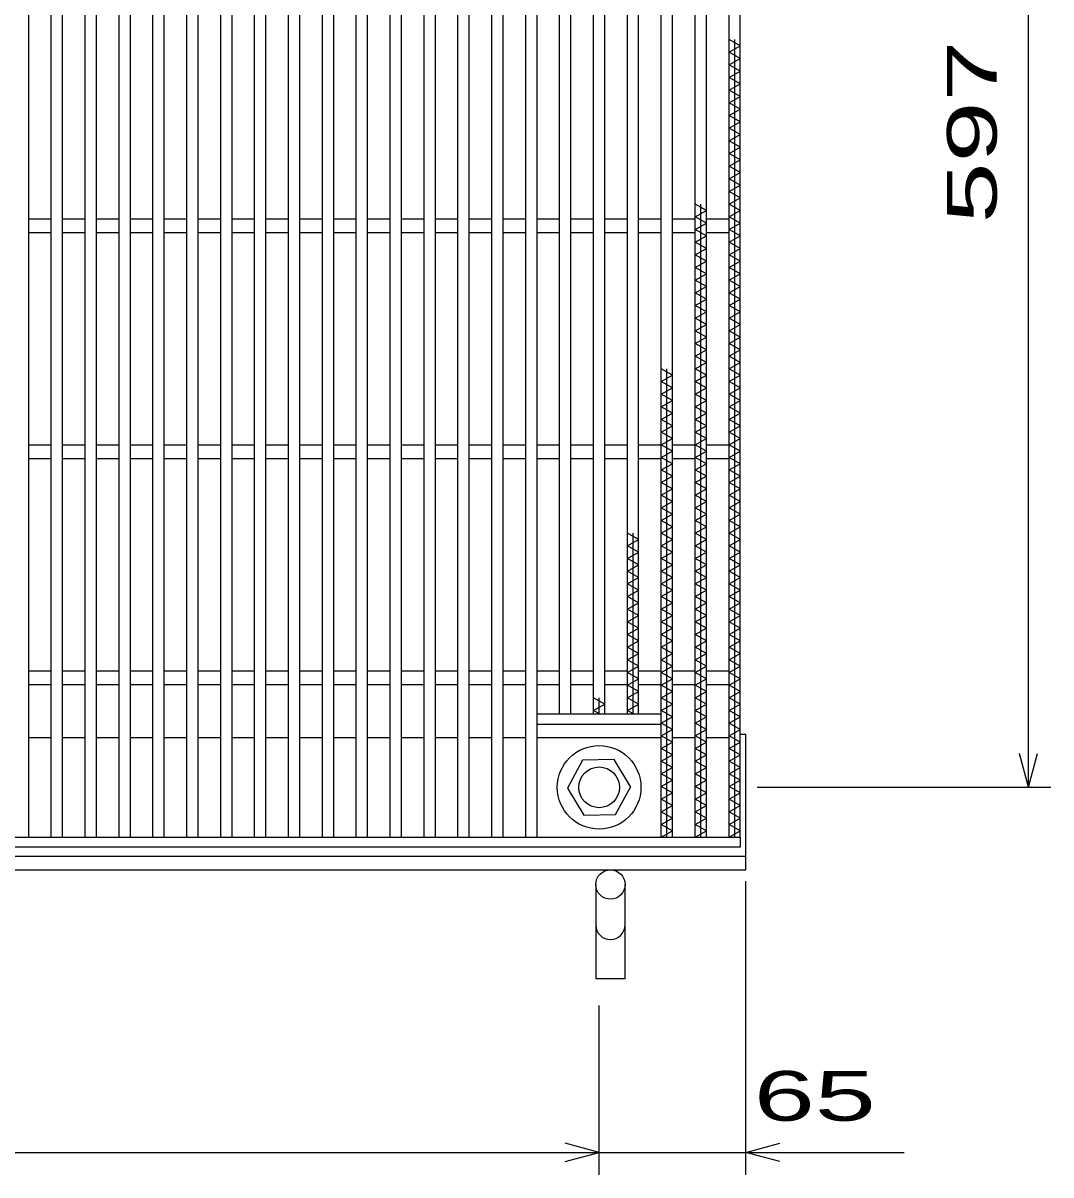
# Model space of a CAD drawing. Units: millimetres, scale not verified. Extents: x -1820 to 1731, y -1282 to 1054.
# Drawn here: x -670 to -216, y -321 to 189 of the extents above; entities that cross this region are included whole.
import ezdxf
from ezdxf.enums import TextEntityAlignment as Align

# ---------------------------------------------------------------- set-up
doc = ezdxf.new("R2010")
doc.units = ezdxf.units.MM
doc.header["$LTSCALE"] = 10
for name, color, linetype, lineweight in [('16', 3, 'Continuous', 25), ('19', 6, 'Continuous', 25), ('22', 4, 'Continuous', 25)]:
    doc.layers.add(name, color=color, linetype=linetype, lineweight=lineweight)
doc.styles.add('ベクトル', font='')
doc.styles.get('ベクトル').set_extended_font_data('ベクトル')

msp = doc.modelspace()

# ---------------------------------------------------------------- linework, layer by layer
at = {"layer": '16'}
for p, q in [((-668, -171.5), (-668, 469.5)), ((-658, -171.5), (-658, 469.5)), ((-653, -171.5), (-653, 469.5)), ((-643, -171.5), (-643, 469.5)), ((-638, -171.5), (-638, 469.5)), ((-628, -171.5), (-628, 469.5)), ((-623, -171.5), (-623, 469.5)), ((-613, -171.5), (-613, 469.5)), ((-608, -171.5), (-608, 469.5)), ((-598, -171.5), (-598, 469.5)), ((-593, -171.5), (-593, 469.5)), ((-583, -171.5), (-583, 469.5)), ((-578, -171.5), (-578, 469.5)), ((-568, -171.5), (-568, 469.5)), ((-563, -171.5), (-563, 469.5)), ((-553, -171.5), (-553, 469.5)), ((-548, -171.5), (-548, 469.5)), ((-538, -171.5), (-538, 469.5)), ((-533, -171.5), (-533, 469.5)), ((-523, -171.5), (-523, 469.5)), ((-518, -171.5), (-518, 469.5)), ((-508, -171.5), (-508, 469.5)), ((-503, -171.5), (-503, 469.5)), ((-493, -171.5), (-493, 469.5)), ((-488, -171.5), (-488, 469.5)), ((-478, -171.5), (-478, 469.5)), ((-473, -171.5), (-473, 469.5)), ((-463, -171.5), (-463, 469.5)), ((-458, -171.5), (-458, 469.5)), ((-448, -171.5), (-448, 469.5)), ((-443, -171.5), (-443, 469.5)), ((-388, -171.5), (-388, 469.5)), ((-383, -171.5), (-383, 469.5)), ((-373, -171.5), (-373, 469.5)), ((-368, -171.5), (-368, 469.5)), ((-358, -171.5), (-358, 469.5)), ((-353, -171.5), (-353, 469.5)), ((-433, -117), (-433, 415)), ((-428, -117), (-428, 415)), ((-418, -117), (-418, 415)), ((-413, -117), (-413, 415)), ((-403, -117), (-403, 415)), ((-398, -117), (-398, 415)), ((-353, 178.5), (-358, 181.3)), ((-358, 175.7), (-353, 178.5)), ((-355.5, -171.5), (-355.5, 181.3)), ((-353, 172.9), (-358, 175.7)), ((-358, 170.1), (-353, 172.9)), ((-353, 167.3), (-358, 170.1)), ((-358, 164.5), (-353, 167.3)), ((-353, 161.7), (-358, 164.5)), ((-358, 158.9), (-353, 161.7)), ((-353, 156.1), (-358, 158.9)), ((-358, 153.3), (-353, 156.1)), ((-353, 150.5), (-358, 153.3)), ((-358, 147.7), (-353, 150.5)), ((-353, 144.9), (-358, 147.7)), ((-358, 142.1), (-353, 144.9)), ((-353, 139.3), (-358, 142.1)), ((-358, 136.5), (-353, 139.3)), ((-353, 133.7), (-358, 136.5)), ((-358, 130.9), (-353, 133.7)), ((-353, 128.1), (-358, 130.9)), ((-358, 125.3), (-353, 128.1)), ((-353, 122.5), (-358, 125.3)), ((-358, 119.7), (-353, 122.5)), ((-353, 116.9), (-358, 119.7)), ((-358, 114.1), (-353, 116.9)), ((-353, 111.3), (-358, 114.1)), ((-368, 105.7), (-373, 108.5)), ((-370.5, -171.5), (-370.5, 108.5)), ((-358, 108.5), (-353, 111.3)), ((-353, 105.7), (-358, 108.5)), ((-668, 102), (-658, 102)), ((-653, 102), (-643, 102)), ((-638, 102), (-628, 102)), ((-623, 102), (-613, 102)), ((-608, 102), (-598, 102)), ((-593, 102), (-583, 102)), ((-578, 102), (-568, 102)), ((-563, 102), (-553, 102)), ((-548, 102), (-538, 102)), ((-533, 102), (-523, 102)), ((-518, 102), (-508, 102)), ((-503, 102), (-493, 102)), ((-488, 102), (-478, 102)), ((-473, 102), (-463, 102)), ((-458, 102), (-448, 102)), ((-443, 102), (-433, 102)), ((-428, 102), (-418, 102)), ((-413, 102), (-403, 102)), ((-398, 102), (-388, 102)), ((-383, 102), (-373, 102)), ((-373, 102.9), (-368, 105.7)), ((-368, 100.1), (-373, 102.9)), ((-368, 102), (-358, 102)), ((-358, 102.9), (-353, 105.7)), ((-353, 100.1), (-358, 102.9)), ((-373, 97.3), (-368, 100.1)), ((-368, 94.5), (-373, 97.3)), ((-358, 97.3), (-353, 100.1)), ((-353, 94.5), (-358, 97.3)), ((-668, 96), (-658, 96)), ((-653, 96), (-643, 96)), ((-638, 96), (-628, 96)), ((-623, 96), (-613, 96)), ((-608, 96), (-598, 96)), ((-593, 96), (-583, 96)), ((-578, 96), (-568, 96)), ((-563, 96), (-553, 96)), ((-548, 96), (-538, 96)), ((-533, 96), (-523, 96)), ((-518, 96), (-508, 96)), ((-503, 96), (-493, 96)), ((-488, 96), (-478, 96)), ((-473, 96), (-463, 96)), ((-458, 96), (-448, 96)), ((-443, 96), (-433, 96)), ((-428, 96), (-418, 96)), ((-413, 96), (-403, 96)), ((-398, 96), (-388, 96)), ((-383, 96), (-373, 96)), ((-373, 91.7), (-368, 94.5)), ((-368, 96), (-358, 96)), ((-358, 91.7), (-353, 94.5)), ((-368, 88.9), (-373, 91.7)), ((-373, 86.1), (-368, 88.9)), ((-353, 88.9), (-358, 91.7)), ((-358, 86.1), (-353, 88.9)), ((-368, 83.3), (-373, 86.1)), ((-373, 80.5), (-368, 83.3)), ((-353, 83.3), (-358, 86.1)), ((-358, 80.5), (-353, 83.3)), ((-368, 77.7), (-373, 80.5)), ((-373, 74.9), (-368, 77.7)), ((-353, 77.7), (-358, 80.5)), ((-358, 74.9), (-353, 77.7)), ((-368, 72.1), (-373, 74.9)), ((-373, 69.3), (-368, 72.1)), ((-353, 72.1), (-358, 74.9)), ((-358, 69.3), (-353, 72.1)), ((-368, 66.5), (-373, 69.3)), ((-373, 63.7), (-368, 66.5)), ((-353, 66.5), (-358, 69.3)), ((-358, 63.7), (-353, 66.5)), ((-368, 60.9), (-373, 63.7)), ((-353, 60.9), (-358, 63.7)), ((-373, 58.1), (-368, 60.9)), ((-368, 55.3), (-373, 58.1)), ((-358, 58.1), (-353, 60.9)), ((-353, 55.3), (-358, 58.1)), ((-373, 52.5), (-368, 55.3)), ((-368, 49.7), (-373, 52.5)), ((-358, 52.5), (-353, 55.3)), ((-353, 49.7), (-358, 52.5)), ((-373, 46.9), (-368, 49.7)), ((-368, 44.1), (-373, 46.9)), ((-358, 46.9), (-353, 49.7)), ((-353, 44.1), (-358, 46.9)), ((-373, 41.3), (-368, 44.1)), ((-368, 38.5), (-373, 41.3)), ((-358, 41.3), (-353, 44.1)), ((-353, 38.5), (-358, 41.3)), ((-383, 32.9), (-388, 35.7)), ((-385.5, -171.5), (-385.5, 35.7)), ((-373, 35.7), (-368, 38.5)), ((-368, 32.9), (-373, 35.7)), ((-358, 35.7), (-353, 38.5)), ((-353, 32.9), (-358, 35.7)), ((-388, 30.1), (-383, 32.9)), ((-373, 30.1), (-368, 32.9)), ((-358, 30.1), (-353, 32.9)), ((-383, 27.3), (-388, 30.1)), ((-388, 24.5), (-383, 27.3)), ((-368, 27.3), (-373, 30.1)), ((-373, 24.5), (-368, 27.3)), ((-353, 27.3), (-358, 30.1)), ((-358, 24.5), (-353, 27.3)), ((-383, 21.7), (-388, 24.5)), ((-388, 18.9), (-383, 21.7)), ((-368, 21.7), (-373, 24.5)), ((-373, 18.9), (-368, 21.7)), ((-353, 21.7), (-358, 24.5)), ((-358, 18.9), (-353, 21.7)), ((-383, 16.1), (-388, 18.9)), ((-388, 13.3), (-383, 16.1)), ((-368, 16.1), (-373, 18.9)), ((-373, 13.3), (-368, 16.1)), ((-353, 16.1), (-358, 18.9)), ((-358, 13.3), (-353, 16.1)), ((-383, 10.5), (-388, 13.3)), ((-388, 7.7), (-383, 10.5)), ((-368, 10.5), (-373, 13.3)), ((-373, 7.7), (-368, 10.5)), ((-353, 10.5), (-358, 13.3)), ((-358, 7.7), (-353, 10.5)), ((-383, 4.9), (-388, 7.7)), ((-368, 4.9), (-373, 7.7)), ((-353, 4.9), (-358, 7.7)), ((-668, 2), (-658, 2)), ((-653, 2), (-643, 2)), ((-638, 2), (-628, 2)), ((-623, 2), (-613, 2)), ((-608, 2), (-598, 2)), ((-593, 2), (-583, 2)), ((-578, 2), (-568, 2)), ((-563, 2), (-553, 2)), ((-548, 2), (-538, 2)), ((-533, 2), (-523, 2)), ((-518, 2), (-508, 2)), ((-503, 2), (-493, 2)), ((-488, 2), (-478, 2)), ((-473, 2), (-463, 2)), ((-458, 2), (-448, 2)), ((-443, 2), (-433, 2)), ((-428, 2), (-418, 2)), ((-413, 2), (-403, 2)), ((-398, 2), (-388, 2)), ((-388, 2.1), (-383, 4.9)), ((-383, -0.7), (-388, 2.1)), ((-383, 2), (-373, 2)), ((-373, 2.1), (-368, 4.9)), ((-368, -0.7), (-373, 2.1)), ((-368, 2), (-358, 2)), ((-358, 2.1), (-353, 4.9)), ((-353, -0.7), (-358, 2.1)), ((-668, -4), (-658, -4)), ((-653, -4), (-643, -4)), ((-638, -4), (-628, -4)), ((-623, -4), (-613, -4)), ((-608, -4), (-598, -4)), ((-593, -4), (-583, -4)), ((-578, -4), (-568, -4)), ((-563, -4), (-553, -4)), ((-548, -4), (-538, -4)), ((-533, -4), (-523, -4)), ((-518, -4), (-508, -4)), ((-503, -4), (-493, -4)), ((-488, -4), (-478, -4)), ((-473, -4), (-463, -4)), ((-458, -4), (-448, -4)), ((-443, -4), (-433, -4)), ((-428, -4), (-418, -4)), ((-413, -4), (-403, -4)), ((-398, -4), (-388, -4)), ((-388, -3.5), (-383, -0.7)), ((-383, -6.3), (-388, -3.5)), ((-383, -4), (-373, -4)), ((-373, -3.5), (-368, -0.7)), ((-368, -6.3), (-373, -3.5)), ((-368, -4), (-358, -4)), ((-358, -3.5), (-353, -0.7)), ((-353, -6.3), (-358, -3.5)), ((-388, -9.1), (-383, -6.3)), ((-383, -11.9), (-388, -9.1)), ((-373, -9.1), (-368, -6.3)), ((-368, -11.9), (-373, -9.1)), ((-358, -9.1), (-353, -6.3)), ((-353, -11.9), (-358, -9.1)), ((-388, -14.7), (-383, -11.9)), ((-383, -17.5), (-388, -14.7)), ((-373, -14.7), (-368, -11.9)), ((-368, -17.5), (-373, -14.7)), ((-358, -14.7), (-353, -11.9)), ((-353, -17.5), (-358, -14.7)), ((-388, -20.3), (-383, -17.5)), ((-383, -23.1), (-388, -20.3)), ((-373, -20.3), (-368, -17.5)), ((-368, -23.1), (-373, -20.3)), ((-358, -20.3), (-353, -17.5)), ((-353, -23.1), (-358, -20.3)), ((-388, -25.9), (-383, -23.1)), ((-373, -25.9), (-368, -23.1)), ((-358, -25.9), (-353, -23.1)), ((-383, -28.7), (-388, -25.9)), ((-388, -31.5), (-383, -28.7)), ((-368, -28.7), (-373, -25.9)), ((-373, -31.5), (-368, -28.7)), ((-353, -28.7), (-358, -25.9)), ((-358, -31.5), (-353, -28.7)), ((-383, -34.3), (-388, -31.5)), ((-388, -37.1), (-383, -34.3)), ((-368, -34.3), (-373, -31.5)), ((-373, -37.1), (-368, -34.3)), ((-353, -34.3), (-358, -31.5)), ((-358, -37.1), (-353, -34.3)), ((-398, -39.9), (-403, -37.1)), ((-403, -42.7), (-398, -39.9)), ((-400.5, -117), (-400.5, -37.1)), ((-383, -39.9), (-388, -37.1)), ((-388, -42.7), (-383, -39.9)), ((-368, -39.9), (-373, -37.1)), ((-373, -42.7), (-368, -39.9)), ((-353, -39.9), (-358, -37.1)), ((-358, -42.7), (-353, -39.9)), ((-398, -45.5), (-403, -42.7)), ((-403, -48.3), (-398, -45.5)), ((-383, -45.5), (-388, -42.7)), ((-388, -48.3), (-383, -45.5)), ((-368, -45.5), (-373, -42.7)), ((-373, -48.3), (-368, -45.5)), ((-353, -45.5), (-358, -42.7)), ((-358, -48.3), (-353, -45.5)), ((-398, -51.1), (-403, -48.3)), ((-383, -51.1), (-388, -48.3)), ((-368, -51.1), (-373, -48.3)), ((-353, -51.1), (-358, -48.3)), ((-403, -53.9), (-398, -51.1)), ((-398, -56.7), (-403, -53.9)), ((-388, -53.9), (-383, -51.1)), ((-383, -56.7), (-388, -53.9)), ((-373, -53.9), (-368, -51.1)), ((-368, -56.7), (-373, -53.9)), ((-358, -53.9), (-353, -51.1)), ((-353, -56.7), (-358, -53.9)), ((-403, -59.5), (-398, -56.7)), ((-398, -62.3), (-403, -59.5)), ((-388, -59.5), (-383, -56.7)), ((-383, -62.3), (-388, -59.5)), ((-373, -59.5), (-368, -56.7)), ((-368, -62.3), (-373, -59.5)), ((-358, -59.5), (-353, -56.7)), ((-353, -62.3), (-358, -59.5)), ((-403, -65.1), (-398, -62.3)), ((-398, -67.9), (-403, -65.1)), ((-388, -65.1), (-383, -62.3)), ((-383, -67.9), (-388, -65.1)), ((-373, -65.1), (-368, -62.3)), ((-368, -67.9), (-373, -65.1)), ((-358, -65.1), (-353, -62.3)), ((-353, -67.9), (-358, -65.1)), ((-403, -70.7), (-398, -67.9)), ((-398, -73.5), (-403, -70.7)), ((-388, -70.7), (-383, -67.9)), ((-383, -73.5), (-388, -70.7)), ((-373, -70.7), (-368, -67.9)), ((-368, -73.5), (-373, -70.7)), ((-358, -70.7), (-353, -67.9)), ((-353, -73.5), (-358, -70.7)), ((-403, -76.3), (-398, -73.5)), ((-398, -79.1), (-403, -76.3)), ((-388, -76.3), (-383, -73.5)), ((-383, -79.1), (-388, -76.3)), ((-373, -76.3), (-368, -73.5)), ((-368, -79.1), (-373, -76.3)), ((-358, -76.3), (-353, -73.5)), ((-353, -79.1), (-358, -76.3)), ((-403, -81.9), (-398, -79.1)), ((-388, -81.9), (-383, -79.1)), ((-373, -81.9), (-368, -79.1)), ((-358, -81.9), (-353, -79.1)), ((-398, -84.7), (-403, -81.9)), ((-403, -87.5), (-398, -84.7)), ((-383, -84.7), (-388, -81.9)), ((-388, -87.5), (-383, -84.7)), ((-368, -84.7), (-373, -81.9)), ((-373, -87.5), (-368, -84.7)), ((-353, -84.7), (-358, -81.9)), ((-358, -87.5), (-353, -84.7)), ((-398, -90.3), (-403, -87.5)), ((-403, -93.1), (-398, -90.3)), ((-383, -90.3), (-388, -87.5)), ((-388, -93.1), (-383, -90.3)), ((-368, -90.3), (-373, -87.5)), ((-373, -93.1), (-368, -90.3)), ((-353, -90.3), (-358, -87.5)), ((-358, -93.1), (-353, -90.3)), ((-398, -95.9), (-403, -93.1)), ((-403, -98.7), (-398, -95.9)), ((-383, -95.9), (-388, -93.1)), ((-388, -98.7), (-383, -95.9)), ((-368, -95.9), (-373, -93.1)), ((-373, -98.7), (-368, -95.9)), ((-353, -95.9), (-358, -93.1)), ((-358, -98.7), (-353, -95.9)), ((-668, -98), (-658, -98)), ((-653, -98), (-643, -98)), ((-638, -98), (-628, -98)), ((-623, -98), (-613, -98)), ((-608, -98), (-598, -98)), ((-593, -98), (-583, -98)), ((-578, -98), (-568, -98)), ((-563, -98), (-553, -98)), ((-548, -98), (-538, -98)), ((-533, -98), (-523, -98)), ((-518, -98), (-508, -98)), ((-503, -98), (-493, -98)), ((-488, -98), (-478, -98)), ((-473, -98), (-463, -98)), ((-458, -98), (-448, -98)), ((-443, -98), (-433, -98)), ((-428, -98), (-418, -98)), ((-413, -98), (-403, -98)), ((-398, -101.5), (-403, -98.7)), ((-403, -104.3), (-398, -101.5)), ((-398, -98), (-388, -98)), ((-383, -101.5), (-388, -98.7)), ((-388, -104.3), (-383, -101.5)), ((-383, -98), (-373, -98)), ((-368, -101.5), (-373, -98.7)), ((-373, -104.3), (-368, -101.5)), ((-368, -98), (-358, -98)), ((-353, -101.5), (-358, -98.7)), ((-358, -104.3), (-353, -101.5)), ((-668, -104), (-658, -104)), ((-653, -104), (-643, -104)), ((-638, -104), (-628, -104)), ((-623, -104), (-613, -104)), ((-608, -104), (-598, -104)), ((-593, -104), (-583, -104)), ((-578, -104), (-568, -104)), ((-563, -104), (-553, -104)), ((-548, -104), (-538, -104)), ((-533, -104), (-523, -104)), ((-518, -104), (-508, -104)), ((-503, -104), (-493, -104)), ((-488, -104), (-478, -104)), ((-473, -104), (-463, -104)), ((-458, -104), (-448, -104)), ((-443, -104), (-433, -104)), ((-428, -104), (-418, -104)), ((-413, -104), (-403, -104)), ((-398, -107.1), (-403, -104.3)), ((-398, -104), (-388, -104)), ((-383, -107.1), (-388, -104.3)), ((-383, -104), (-373, -104)), ((-368, -107.1), (-373, -104.3)), ((-368, -104), (-358, -104)), ((-353, -107.1), (-358, -104.3)), ((-413, -112.7), (-418, -109.9)), ((-415.5, -117), (-415.5, -109.9)), ((-403, -109.9), (-398, -107.1)), ((-398, -112.7), (-403, -109.9)), ((-388, -109.9), (-383, -107.1)), ((-383, -112.7), (-388, -109.9)), ((-373, -109.9), (-368, -107.1)), ((-368, -112.7), (-373, -109.9)), ((-358, -109.9), (-353, -107.1)), ((-353, -112.7), (-358, -109.9)), ((-443, -117), (-388, -117)), ((-443, -121.5), (-443, -117)), ((-418, -115.5), (-413, -112.7)), ((-415.32, -117), (-418, -115.5)), ((-403, -115.5), (-398, -112.7)), ((-400.32, -117), (-403, -115.5)), ((-388, -115.5), (-383, -112.7)), ((-383, -118.3), (-388, -115.5)), ((-388, -121.5), (-388, -117)), ((-373, -115.5), (-368, -112.7)), ((-368, -118.3), (-373, -115.5)), ((-358, -115.5), (-353, -112.7)), ((-353, -118.3), (-358, -115.5)), ((-443, -121.5), (-388, -121.5)), ((-388, -121.1), (-383, -118.3)), ((-383, -123.9), (-388, -121.1)), ((-373, -121.1), (-368, -118.3)), ((-368, -123.9), (-373, -121.1)), ((-358, -121.1), (-353, -118.3)), ((-353, -123.9), (-358, -121.1)), ((-388, -126.7), (-383, -123.9)), ((-383, -129.5), (-388, -126.7)), ((-373, -126.7), (-368, -123.9)), ((-368, -129.5), (-373, -126.7)), ((-358, -126.7), (-353, -123.9)), ((-353, -129.5), (-358, -126.7)), ((-668, -127.5), (-658, -127.5)), ((-653, -127.5), (-643, -127.5)), ((-638, -127.5), (-628, -127.5)), ((-623, -127.5), (-613, -127.5)), ((-608, -127.5), (-598, -127.5)), ((-593, -127.5), (-583, -127.5)), ((-578, -127.5), (-568, -127.5)), ((-563, -127.5), (-553, -127.5)), ((-548, -127.5), (-538, -127.5)), ((-533, -127.5), (-523, -127.5)), ((-518, -127.5), (-508, -127.5)), ((-503, -127.5), (-493, -127.5)), ((-488, -127.5), (-478, -127.5)), ((-473, -127.5), (-463, -127.5)), ((-458, -127.5), (-448, -127.5)), ((-443, -127.5), (-388, -127.5)), ((-388, -132.3), (-383, -129.5)), ((-383, -135.1), (-388, -132.3)), ((-383, -127.5), (-373, -127.5)), ((-373, -132.3), (-368, -129.5)), ((-368, -135.1), (-373, -132.3)), ((-368, -127.5), (-358, -127.5)), ((-358, -132.3), (-353, -129.5)), ((-353, -135.1), (-358, -132.3)), ((-422.79, -137.55), (-429.5, -149.84)), ((-408.8, -137.21), (-422.79, -137.55)), ((-401.5, -149.5), (-408.8, -137.21)), ((-388, -137.9), (-383, -135.1)), ((-373, -137.9), (-368, -135.1)), ((-358, -137.9), (-353, -135.1)), ((-383, -140.7), (-388, -137.9)), ((-388, -143.5), (-383, -140.7)), ((-368, -140.7), (-373, -137.9)), ((-373, -143.5), (-368, -140.7)), ((-353, -140.7), (-358, -137.9)), ((-358, -143.5), (-353, -140.7)), ((-383, -146.3), (-388, -143.5)), ((-388, -149.1), (-383, -146.3)), ((-368, -146.3), (-373, -143.5)), ((-373, -149.1), (-368, -146.3)), ((-353, -146.3), (-358, -143.5)), ((-358, -149.1), (-353, -146.3)), ((-429.5, -149.84), (-422.2, -161.79)), ((-408.21, -161.45), (-401.5, -149.16)), ((-383, -151.9), (-388, -149.1)), ((-388, -154.7), (-383, -151.9)), ((-368, -151.9), (-373, -149.1)), ((-373, -154.7), (-368, -151.9)), ((-353, -151.9), (-358, -149.1)), ((-358, -154.7), (-353, -151.9)), ((-383, -157.5), (-388, -154.7)), ((-388, -160.3), (-383, -157.5)), ((-368, -157.5), (-373, -154.7)), ((-373, -160.3), (-368, -157.5)), ((-353, -157.5), (-358, -154.7)), ((-358, -160.3), (-353, -157.5)), ((-422.2, -161.79), (-408.21, -161.45)), ((-383, -163.1), (-388, -160.3)), ((-368, -163.1), (-373, -160.3)), ((-353, -163.1), (-358, -160.3)), ((-388, -165.9), (-383, -163.1)), ((-383, -168.7), (-388, -165.9)), ((-373, -165.9), (-368, -163.1)), ((-368, -168.7), (-373, -165.9)), ((-358, -165.9), (-353, -163.1)), ((-353, -168.7), (-358, -165.9)), ((-1348, -171.5), (-353, -171.5)), ((-673, -171.5), (-668, -171.5)), ((-658, -171.5), (-653, -171.5)), ((-643, -171.5), (-638, -171.5)), ((-628, -171.5), (-623, -171.5)), ((-613, -171.5), (-608, -171.5)), ((-598, -171.5), (-593, -171.5)), ((-583, -171.5), (-578, -171.5)), ((-568, -171.5), (-563, -171.5)), ((-553, -171.5), (-548, -171.5)), ((-538, -171.5), (-533, -171.5)), ((-523, -171.5), (-518, -171.5)), ((-508, -171.5), (-503, -171.5)), ((-493, -171.5), (-488, -171.5)), ((-478, -171.5), (-473, -171.5)), ((-463, -171.5), (-458, -171.5)), ((-448, -171.5), (-443, -171.5)), ((-433, -171.5), (-428, -171.5)), ((-418, -171.5), (-413, -171.5)), ((-403, -171.5), (-398, -171.5)), ((-388, -171.5), (-383, -168.7)), ((-388, -171.5), (-383, -171.5)), ((-373, -171.5), (-368, -168.7)), ((-373, -171.5), (-368, -171.5)), ((-358, -171.5), (-353, -168.7)), ((-358, -171.5), (-353, -171.5)), ((-353, -171.5), (-353, -176)), ((-353, -176), (-1348, -176))]:
    msp.add_line(p, q, dxfattribs=at)
for radius in [18.5, 9]:
    msp.add_circle((-415.5, -149.5), radius, dxfattribs=at)
at = {"layer": '19'}
for p, q in [((-353, -126), (-350.5, -126)), ((-350.5, -186), (-350.5, -126)), ((-1350.5, -180), (-350.5, -180)), ((-1350.5, -186), (-350.5, -186)), ((-417, -192.5), (-417, -234.12)), ((-404, -234.12), (-404, -192.5)), ((-417, -234.12), (-404, -234.12))]:
    msp.add_line(p, q, dxfattribs=at)
msp.add_circle((-410.5, -192.5), 6.5, dxfattribs=at)
msp.add_arc((-410.5, -210.34), 6.5, 180, 0, dxfattribs=at)
at = {"layer": '22'}
for p, q in [((-225.5, -149.5), (-225.5, 447.5)), ((-225.5, -149.5), (-229.5, -134.5)), ((-225.5, -149.5), (-221.5, -134.5)), ((-345.5, -149.5), (-215.5, -149.5)), ((-350.5, -321), (-350.5, -191)), ((-415.5, -321), (-415.5, -246)), ((-415.5, -311), (-430.5, -307)), ((-350.5, -311), (-335.5, -307)), ((-1285.5, -311), (-415.5, -311)), ((-430.5, -315), (-415.5, -311)), ((-415.5, -311), (-350.5, -311)), ((-335.5, -315), (-350.5, -311)), ((-350.5, -311), (-280.5, -311))]:
    msp.add_line(p, q, dxfattribs=at)

# ---------------------------------------------------------------- texts
at = {"layer": '22', "color": 2, "style": 'ベクトル', "width": 1.65}
msp.add_text(' 597 ', height=21.99, rotation=90, dxfattribs=at).set_placement((-250.5, 86.5), align=Align.MIDDLE_LEFT)
msp.add_text(' 65 ', height=21.99, dxfattribs=at).set_placement((-360.5, -286), align=Align.MIDDLE_LEFT)

doc.saveas('drawing.dxf')
